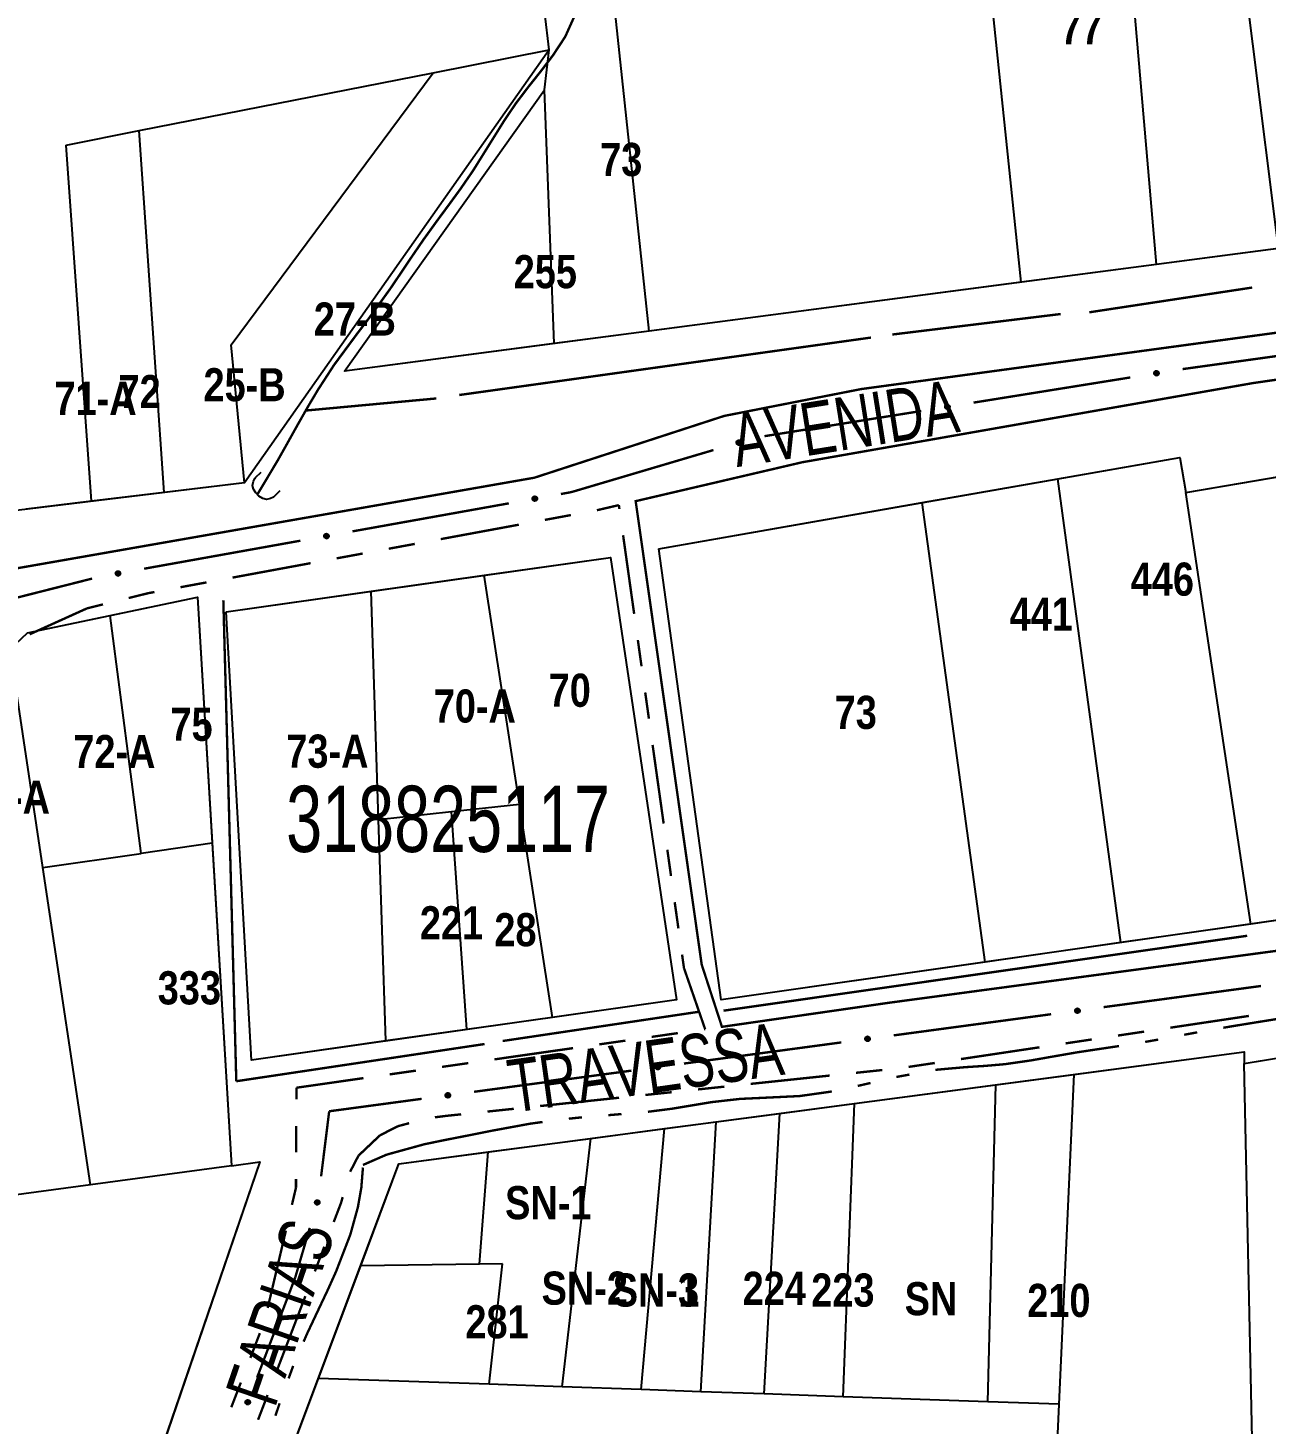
# Model space of a CAD drawing. Extents: x 203591 to 208218, y 4854879 to 4857795.
# Drawn here: x 204707.2 to 204800.8, y 4855844.2 to 4855949.7 of the extents above; entities that cross this region are included whole.
import ezdxf
from ezdxf.enums import TextEntityAlignment as Align

# ---------------------------------------------------------------- set-up
doc = ezdxf.new("R2010")
doc.units = 0
doc.header["$LTSCALE"] = 1.5
doc.header["$MEASUREMENT"] = 0
for name, pattern in [('PHANTOMX2', [5, 2.5, -0.5, 0.5, -0.5, 0.5, -0.5]), ('TRACO_05', [11, 7, -1, 0.5, -1, 0.5, -1]), ('TRACO_25', [8, 3, -1, 1, -1, 1, -1])]:
    doc.linetypes.add(name, pattern=pattern)
for name, color, linetype in [('CD-MALHA-LOTES', 40, 'CONTINUOUS'), ('CD_TXT_QUADRA', 7, 'CONTINUOUS'), ('HD-CURSO-PERENE', 170, 'CONTINUOUS'), ('HD-VALAS-DRENOS', 170, 'CONTINUOUS'), ('RU-QUADRAS', 210, 'CONTINUOUS'), ('SV-EIXO-RUA-N-PAV', 6, 'CONTINUOUS'), ('SV-PONTE-BUEIRO', 249, 'CONTINUOUS'), ('SV-RUA-NAO-PAV-S-GUIA-C-GUIA', 7, 'PHANTOMX2'), ('SV-TXT-RUA-N-PAV-S-GUIA-C-GUIA', 7, 'CONTINUOUS'), ('Th_NmrPorta', 7, 'CONTINUOUS')]:
    doc.layers.add(name, color=color, linetype=linetype)
doc.styles.add('ARIAL', font='ARIAL.TTF')
doc.styles.get("Standard").update_dxf_attribs({"font": 'swisscbo.ttf'})

# ---------------------------------------------------------------- blocks, each defined once
blk = doc.blocks.new('COD120', base_point=(204724.55, 4855914.42))
at = {"layer": 'SV-PONTE-BUEIRO'}
blk.add_lwpolyline([(204723.55, 4855913.02), (204723.55, 4855913.603333), (204723.55, 4855913.690833), (204723.633333, 4855913.924167), (204723.8, 4855914.186667), (204724.05, 4855914.3325), (204724.383333, 4855914.42), (204724.716667, 4855914.42), (204725.05, 4855914.3325), (204725.3, 4855914.186667), (204725.466667, 4855913.924167), (204725.55, 4855913.690833), (204725.55, 4855913.603333), (204725.55, 4855913.02)], dxfattribs=at)

msp = doc.modelspace()

# ---------------------------------------------------------------- linework, layer by layer
at = {"layer": 'CD-MALHA-LOTES', "linetype": 'Continuous', "flags": 128}
for points in [[(204801.72, 4855933.02), (204797.83, 4855963.96)], [(204792.49, 4855931.81), (204789.84, 4855962.78)], [(204782.28, 4855930.47), (204779.08, 4855961.19)], [(204754.17, 4855926.77), (204750.94, 4855957.03)], [(204746.61, 4855948.01), (204745.62, 4855956.37)], [(204746.61, 4855948.01), (204723.59, 4855915.31)], [(204737.84, 4855946.29), (204746.61, 4855948.01)], [(204746.25, 4855945.01), (204746.61, 4855948.01)], [(204715.63, 4855941.92), (204737.84, 4855946.29)], [(204722.56, 4855925.73), (204737.84, 4855946.29)], [(204731.14, 4855923.75), (204746.25, 4855945.01)], [(204746.99, 4855925.83), (204746.25, 4855945.01)], [(204710.1, 4855940.83), (204715.63, 4855941.92)], [(204717.5, 4855914.57), (204715.63, 4855941.92)], [(204712.02, 4855913.91), (204710.1, 4855940.83)], [(204801.72, 4855933.02), (204792.49, 4855931.81)], [(204792.49, 4855931.81), (204782.28, 4855930.47)], [(204782.28, 4855930.47), (204754.17, 4855926.77)], [(204754.17, 4855926.77), (204746.99, 4855925.83)], [(204723.59, 4855915.31), (204722.56, 4855925.73)], [(204746.99, 4855925.83), (204731.14, 4855923.75)], [(204785.05, 4855915.61), (204794.27, 4855917.22)], [(204794.27, 4855917.22), (204794.71, 4855914.58)], [(204794.71, 4855914.58), (204804.88, 4855916.3)], [(204723.59, 4855915.31), (204717.5, 4855914.57)], [(204774.79, 4855913.81), (204785.05, 4855915.61)], [(204789.8, 4855880.56), (204785.05, 4855915.61)], [(204712.02, 4855913.91), (204707.08, 4855913.31)], [(204717.5, 4855914.57), (204712.02, 4855913.91)], [(204754.9, 4855910.33), (204774.79, 4855913.81)], [(204779.55, 4855879.09), (204774.79, 4855913.81)], [(204799.63, 4855881.97), (204794.71, 4855914.58)], [(204741.68, 4855908.32), (204751.23, 4855909.67)], [(204751.23, 4855909.67), (204756.22, 4855876.24)], [(204759.59, 4855876.24), (204754.9, 4855910.33)], [(204733.16, 4855907.11), (204741.68, 4855908.32)], [(204744.36, 4855891.03), (204741.68, 4855908.32)], [(204713.44, 4855905.28), (204720.02, 4855906.67)], [(204720.02, 4855906.67), (204721.14, 4855888.07)], [(204722.2, 4855905.56), (204733.16, 4855907.11)], [(204733.71, 4855889.87), (204733.16, 4855907.11)], [(204707.17, 4855903.96), (204713.44, 4855905.28)], [(204715.78, 4855887.3), (204713.44, 4855905.28)], [(204724.1, 4855871.69), (204722.2, 4855905.56)], [(204708.34, 4855886.24), (204705.86, 4855902.74)], [(204733.71, 4855889.87), (204739.22, 4855890.47)], [(204739.22, 4855890.47), (204744.36, 4855891.03)], [(204740.37, 4855873.99), (204739.22, 4855890.47)], [(204746.85, 4855874.91), (204744.36, 4855891.03)], [(204734.25, 4855873.13), (204733.71, 4855889.87)], [(204708.34, 4855886.24), (204715.78, 4855887.3)], [(204721.14, 4855888.07), (204715.78, 4855887.3)], [(204721.14, 4855888.07), (204722.61, 4855863.7)], [(204711.94, 4855862.27), (204708.34, 4855886.24)], [(204810.02, 4855883.46), (204799.63, 4855881.97)], [(204799.63, 4855881.97), (204789.8, 4855880.56)], [(204789.8, 4855880.56), (204779.55, 4855879.09)], [(204779.55, 4855879.09), (204759.59, 4855876.24)], [(204756.22, 4855876.24), (204746.85, 4855874.91)], [(204746.85, 4855874.91), (204740.37, 4855873.99)], [(204740.37, 4855873.99), (204734.25, 4855873.13)], [(204734.25, 4855873.13), (204724.1, 4855871.69)], [(204786.27, 4855870.61), (204799.11, 4855872.3)], [(204799.11, 4855871.43), (204804.61, 4855872.33)], [(204799.11, 4855872.3), (204799.11, 4855871.43)], [(204800.27, 4855817.07), (204799.11, 4855871.43)], [(204780.35, 4855869.82), (204786.27, 4855870.61)], [(204785.14, 4855845.68), (204786.27, 4855870.61)], [(204769.677143, 4855868.41), (204780.35, 4855869.82)], [(204779.75, 4855845.87), (204780.35, 4855869.82)], [(204764.03, 4855867.66), (204769.677143, 4855868.41)], [(204768.82, 4855846.25), (204769.677143, 4855868.41)], [(204759.23, 4855867.03), (204764.03, 4855867.66)], [(204762.86, 4855846.46), (204764.03, 4855867.66)], [(204749.74, 4855865.77), (204755.31, 4855866.51)], [(204753.56, 4855846.79), (204755.31, 4855866.51)], [(204755.31, 4855866.51), (204759.23, 4855867.03)], [(204758.06, 4855846.63), (204759.23, 4855867.03)], [(204741.99, 4855864.75), (204749.74, 4855865.77)], [(204747.58, 4855847), (204749.74, 4855865.77)], [(204724.73, 4855863.99), (204714.75, 4855834.83)], [(204722.61, 4855863.7), (204724.73, 4855863.99)], [(204735.25, 4855863.86), (204741.99, 4855864.75)], [(204741.33, 4855856.27), (204741.99, 4855864.75)], [(204722.61, 4855863.7), (204711.94, 4855862.27)], [(204732.36, 4855856.14), (204735.25, 4855863.86)], [(204711.94, 4855862.27), (204705.02, 4855861.33)], [(204729.17, 4855847.64), (204732.36, 4855856.14)], [(204741.33, 4855856.27), (204732.36, 4855856.14)], [(204743.07, 4855856.29), (204741.33, 4855856.27)], [(204742.06, 4855847.19), (204743.07, 4855856.29)], [(204721.65, 4855827.59), (204729.17, 4855847.64)], [(204742.06, 4855847.19), (204729.17, 4855847.64)], [(204747.58, 4855847), (204742.06, 4855847.19)], [(204753.56, 4855846.79), (204747.58, 4855847)], [(204758.06, 4855846.63), (204753.56, 4855846.79)], [(204762.86, 4855846.46), (204758.06, 4855846.63)], [(204768.82, 4855846.25), (204762.86, 4855846.46)], [(204779.75, 4855845.87), (204768.82, 4855846.25)], [(204785.14, 4855845.68), (204779.75, 4855845.87)], [(204783.82, 4855816.63), (204785.14, 4855845.68)]]:
    msp.add_lwpolyline(points, dxfattribs=at)
at = {"layer": 'HD-CURSO-PERENE', "const_width": 0.18, "flags": 128}
msp.add_lwpolyline([(204724.55, 4855914.42), (204726.086227, 4855916.991255), (204726.821924, 4855918.300679), (204727.553639, 4855919.613686), (204728.372677, 4855921.056265), (204729.139195, 4855922.346731), (204730.34, 4855924.2), (204732.122169, 4855926.611944), (204733.033285, 4855927.8047), (204734.58336, 4855929.956351), (204735.423632, 4855931.198909), (204736.258834, 4855932.445158), (204737.106982, 4855933.682581), (204738.139881, 4855935.115521), (204739.032349, 4855936.322144), (204739.91583, 4855937.534534), (204740.85, 4855938.89), (204742.436121, 4855941.436547), (204743.230583, 4855942.709483), (204744.070123, 4855943.952788), (204745.050841, 4855945.24603), (204745.988336, 4855946.423467), (204746.898314, 4855947.617167), (204747.82, 4855949.02), (204749.05029, 4855951.757609)], dxfattribs=at)
at = {"layer": 'HD-VALAS-DRENOS', "linetype": 'TRACO_05', "const_width": 0.18, "flags": 128}
for points in [[(204787.42, 4855928.19), (204799.73, 4855930.06)], [(204772.53, 4855926.51), (204785.26, 4855928.06)], [(204739.81, 4855921.94), (204770.92, 4855926.28)], [(204728.25, 4855920.77), (204738.08, 4855921.68)], [(204722.96, 4855870.09), (204721.98, 4855906.43)], [(204759.78, 4855875.42), (204799.35, 4855881.08)], [(204743.09, 4855873.13), (204757.93, 4855875.34)], [(204722.96, 4855870.09), (204741.72, 4855872.9)]]:
    msp.add_lwpolyline(points, dxfattribs=at)
at = {"layer": 'HD-VALAS-DRENOS', "const_width": 0.18, "flags": 128}
for points in [[(204799.738738, 4855874.4927), (204798.530898, 4855874.296399)], [(204800.505254, 4855874.615639), (204799.738738, 4855874.4927)], [(204801.752419, 4855874.815668), (204800.505254, 4855874.615639)], [(204795.575132, 4855873.78344), (204794.59203, 4855873.600383)], [(204798.258157, 4855874.252073), (204797.544979, 4855874.129229)], [(204798.530898, 4855874.296399), (204798.258157, 4855874.252073)], [(204787.993093, 4855872.498439), (204786.69894, 4855872.303355)], [(204788.676789, 4855872.600192), (204787.993093, 4855872.498439)], [(204789.665894, 4855872.7474), (204788.676789, 4855872.600192)], [(204792.625815, 4855873.234461), (204791.641082, 4855873.060392)], [(204781.05, 4855871.38), (204779.779352, 4855871.269065)], [(204781.767113, 4855871.483323), (204781.05, 4855871.38)], [(204783.0343, 4855871.665904), (204781.767113, 4855871.483323)], [(204783.742927, 4855871.791822), (204783.0343, 4855871.665904)], [(204784.511914, 4855871.928467), (204783.742927, 4855871.791822)], [(204784.727662, 4855871.965871), (204784.511914, 4855871.928467)], [(204786.509595, 4855872.274813), (204784.727662, 4855871.965871)], [(204786.69894, 4855872.303355), (204786.509595, 4855872.274813)], [(204773.824895, 4855870.592509), (204772.841368, 4855870.411747)], [(204778.056615, 4855871.153613), (204775.792228, 4855870.951978)], [(204778.781786, 4855871.200013), (204778.056615, 4855871.153613)], [(204779.555389, 4855871.249513), (204778.781786, 4855871.200013)], [(204779.779352, 4855871.269065), (204779.555389, 4855871.249513)], [(204767.840771, 4855869.295766), (204765.983185, 4855869.033888)], [(204767.962349, 4855869.320388), (204767.840771, 4855869.295766)], [(204770.893179, 4855869.959553), (204769.918921, 4855869.734119)], [(204757.383156, 4855868.262851), (204756.04573, 4855868.038726)], [(204758.018329, 4855868.368655), (204757.383156, 4855868.262851)], [(204758.863679, 4855868.50947), (204758.018329, 4855868.368655)], [(204759.005771, 4855868.525575), (204758.863679, 4855868.50947)], [(204761.034118, 4855868.755486), (204759.005771, 4855868.525575)], [(204761.991748, 4855868.80001), (204761.034118, 4855868.755486)], [(204762.533147, 4855868.825183), (204761.991748, 4855868.80001)], [(204762.99063, 4855868.847288), (204762.533147, 4855868.825183)], [(204765.53, 4855868.97), (204762.99063, 4855868.847288)], [(204765.983185, 4855869.033888), (204765.53, 4855868.97)], [(204748.734285, 4855867.327847), (204748.08562, 4855867.258146)], [(204749.080634, 4855867.357331), (204748.734285, 4855867.327847)], [(204752.070039, 4855867.609213), (204751.073454, 4855867.526636)], [(204755.902518, 4855868.014727), (204754.062514, 4855867.780985)], [(204756.04573, 4855868.038726), (204755.902518, 4855868.014727)], [(204740.740142, 4855866.042983), (204739.217789, 4855865.745141)], [(204741.180143, 4855866.131344), (204740.740142, 4855866.042983)], [(204742.212304, 4855866.338622), (204741.180143, 4855866.131344)], [(204743.143953, 4855866.509729), (204742.212304, 4855866.338622)], [(204745.16, 4855866.88), (204743.143953, 4855866.509729)], [(204746.101301, 4855867.00998), (204745.16, 4855866.88)], [(204737.168844, 4855865.327343), (204734.364391, 4855864.554979)], [(204737.258083, 4855865.345828), (204737.168844, 4855865.327343)], [(204738.642057, 4855865.632502), (204737.258083, 4855865.345828)], [(204739.217789, 4855865.745141), (204738.642057, 4855865.632502)], [(204734.31, 4855864.54), (204732.529003, 4855863.761816)], [(204734.364391, 4855864.554979), (204734.31, 4855864.54)], [(204732.53, 4855863.57), (204732.450299, 4855862.573181)], [(204732.40868, 4855862.05264), (204732.153705, 4855860.597005)], [(204732.450299, 4855862.573181), (204732.40868, 4855862.05264)], [(204732.149514, 4855860.573077), (204731.623782, 4855858.668601)], [(204732.153705, 4855860.597005), (204732.149514, 4855860.573077)], [(204731.623782, 4855858.668601), (204731.58, 4855858.51)], [(204731.58, 4855858.51), (204730.558325, 4855855.864995)], [(204730.500288, 4855855.714744), (204730.155693, 4855854.949854)], [(204730.558325, 4855855.864995), (204730.500288, 4855855.714744)], [(204730.155693, 4855854.949854), (204729.882588, 4855854.343649)], [(204729.882588, 4855854.343649), (204729.311374, 4855853.136897)], [(204728.954372, 4855852.382692), (204728.457475, 4855851.328347)], [(204729.311374, 4855853.136897), (204728.954372, 4855852.382692)], [(204728.457475, 4855851.328347), (204728.31454, 4855851.02506)], [(204728.31454, 4855851.02506), (204728.048979, 4855850.415693)], [(204727.258621, 4855848.578776), (204726.916732, 4855847.639035)], [(204726.236213, 4855845.758411), (204725.915774, 4855844.811141)]]:
    msp.add_lwpolyline(points, dxfattribs=at)
at = {"layer": 'RU-QUADRAS', "color": 6, "linetype": 'Continuous'}
for points in [[(204650.01, 4856029.37), (204688.4, 4856031.22), (204688.33, 4856032.71), (204773.85, 4856034.29), (204811.13, 4856035.93), (204812.98, 4856034.23), (204817.29, 4856034.54), (204818.82, 4856036.49), (204820.96, 4856036.82, -0.0114085851), (204875.31, 4856040.7), (204879.12, 4856038.42), (204918.32, 4855949.55), (204842.53, 4855938.38), (204731.14, 4855923.75), (204746.25, 4855945.01), (204746.61, 4855948.01), (204723.59, 4855915.31), (204643.62, 4855905.6)], [(205011.79, 4855806.79), (204928.96, 4855795.83), (204928.74, 4855797.82, 0.0071697533), (204822.37, 4855785.08), (204793.61, 4855779.96), (204775.29, 4855773.17), (204757.39, 4855769.85), (204738.03, 4855760.89), (204724.97, 4855762.78), (204723.73, 4855757.76), (204664.24, 4855762.88), (204665.09, 4855772.42), (204668.36, 4855781.52), (204669.07, 4855785.22), (204683.02, 4855788.92), (204706.64, 4855787.56), (204735.25, 4855863.86), (204799.11, 4855872.3), (204799.11, 4855871.43), (204872.83, 4855883.51), (204873.12, 4855881.76), (204926.68, 4855888.9), (204928.13, 4855883.51), (204959.64, 4855890.5)]]:
    msp.add_lwpolyline(points, format="xyb", dxfattribs=at)
for points in [[(204754.9, 4855910.33), (204794.27, 4855917.22), (204794.71, 4855914.58), (204824.96, 4855919.7), (204824.77, 4855921.18), (204922.79, 4855935.55), (204925.16, 4855920.16), (204926.9, 4855920.45), (204929.61, 4855900.58), (204759.59, 4855876.24)], [(204722.2, 4855905.56), (204751.23, 4855909.67), (204756.22, 4855876.24), (204724.1, 4855871.69)]]:
    msp.add_lwpolyline(points, close=True, dxfattribs=at)
msp.add_lwpolyline([(204636.26, 4855888.1), (204658.61, 4855891.5), (204658.38, 4855892.77), (204705.86, 4855902.74), (204707.17, 4855903.96), (204720.02, 4855906.67), (204722.61, 4855863.7), (204724.73, 4855863.99), (204702.23, 4855798.25), (204694.88, 4855797.8), (204701.98, 4855818.12), (204697.96, 4855819.03), (204689.96, 4855797.49), (204670.01, 4855796.27), (204655.72, 4855766.71), (204648.42, 4855765.88)], dxfattribs=at)
at = {"layer": 'SV-EIXO-RUA-N-PAV', "const_width": 0.18, "flags": 128}
for points in [[(204794.468942, 4855923.897873), (204806.355298, 4855925.545459)], [(204778.670709, 4855921.365116), (204790.519075, 4855923.266751)], [(204762.872887, 4855918.829602), (204774.721253, 4855920.731237)], [(204748.27, 4855914.6), (204759.017662, 4855917.781061)], [(204747.490956, 4855914.460363), (204748.27, 4855914.6)], [(204731.741948, 4855911.637469), (204743.553704, 4855913.754639)], [(204715.992939, 4855908.814575), (204727.804696, 4855910.931745)], [(204700.432108, 4855905.120773), (204712.064267, 4855908.069141)], [(204800.394027, 4855877.286015), (204788.501014, 4855875.687193)], [(204784.536676, 4855875.154253), (204772.643662, 4855873.555431)], [(204768.679324, 4855873.022491), (204756.786311, 4855871.42367)], [(204752.821973, 4855870.890729), (204740.92896, 4855869.291908)], [(204736.964622, 4855868.758967), (204730.02703, 4855867.826322)], [(204729.98, 4855867.82), (204729.369378, 4855862.905241)], [(204730.02703, 4855867.826322), (204729.98, 4855867.82)], [(204728.512512, 4855859.011142), (204727.668624, 4855856.132279)], [(204727.668624, 4855856.132279), (204727.41, 4855855.25)], [(204727.41, 4855855.25), (204724.529791, 4855847.700136)]]:
    msp.add_lwpolyline(points, dxfattribs=at)
at = {"layer": 'SV-EIXO-RUA-N-PAV', "flags": 128}
for points in [[(204792.334493, 4855923.669611), (204792.362595, 4855923.70964), (204792.394932, 4855923.738296), (204792.428783, 4855923.754435), (204792.462414, 4855923.760896), (204792.497564, 4855923.763631), (204792.533612, 4855923.758569), (204792.572377, 4855923.744089), (204792.612729, 4855923.716181), (204792.639908, 4855923.681125), (204792.657505, 4855923.648785), (204792.666261, 4855923.614105), (204792.668346, 4855923.579913), (204792.66185, 4855923.542643), (204792.646793, 4855923.503502), (204792.617748, 4855923.463605), (204792.585853, 4855923.435728), (204792.552701, 4855923.420978), (204792.51778, 4855923.412396), (204792.48186, 4855923.410034), (204792.446504, 4855923.415206), (204792.407123, 4855923.430438), (204792.368124, 4855923.459627), (204792.339957, 4855923.491121), (204792.324746, 4855923.524057), (204792.317071, 4855923.558627), (204792.313899, 4855923.59385), (204792.317478, 4855923.630298), (204792.334493, 4855923.669611)], [(204776.536671, 4855921.134097), (204776.564773, 4855921.174126), (204776.597111, 4855921.202783), (204776.630961, 4855921.218921), (204776.664592, 4855921.225382), (204776.699743, 4855921.228117), (204776.73579, 4855921.223055), (204776.774555, 4855921.208575), (204776.814907, 4855921.180667), (204776.842086, 4855921.145611), (204776.859683, 4855921.113271), (204776.86844, 4855921.078591), (204776.870524, 4855921.044399), (204776.864029, 4855921.007129), (204776.848971, 4855920.967988), (204776.819926, 4855920.928091), (204776.788031, 4855920.900214), (204776.754879, 4855920.885464), (204776.719958, 4855920.876882), (204776.684039, 4855920.87452), (204776.648682, 4855920.879693), (204776.609301, 4855920.894924), (204776.570303, 4855920.924113), (204776.542136, 4855920.955607), (204776.526924, 4855920.988543), (204776.519249, 4855921.023114), (204776.516077, 4855921.058336), (204776.519656, 4855921.094784), (204776.536671, 4855921.134097)], [(204760.766411, 4855918.413452), (204760.789146, 4855918.456754), (204760.81754, 4855918.489322), (204760.849041, 4855918.509669), (204760.881566, 4855918.52039), (204760.916075, 4855918.527611), (204760.952474, 4855918.527215), (204760.992776, 4855918.517827), (204761.036375, 4855918.495326), (204761.067825, 4855918.464045), (204761.089425, 4855918.43423), (204761.102558, 4855918.400959), (204761.109011, 4855918.367317), (204761.107349, 4855918.329521), (204761.097437, 4855918.288772), (204761.073749, 4855918.24548), (204761.045693, 4855918.213742), (204761.014707, 4855918.194862), (204760.981175, 4855918.181871), (204760.945856, 4855918.174921), (204760.910128, 4855918.175516), (204760.869118, 4855918.18557), (204760.826698, 4855918.209516), (204760.794724, 4855918.237137), (204760.775414, 4855918.26785), (204760.763367, 4855918.30115), (204760.755704, 4855918.335675), (204760.754579, 4855918.372281), (204760.766411, 4855918.413452)], [(204745.361482, 4855914.190505), (204745.38885, 4855914.231039), (204745.42066, 4855914.26028), (204745.45421, 4855914.277032), (204745.487718, 4855914.284105), (204745.522813, 4855914.28748), (204745.558947, 4855914.283076), (204745.597969, 4855914.269305), (204745.638823, 4855914.242136), (204745.666636, 4855914.207581), (204745.68482, 4855914.175567), (204745.694206, 4855914.141052), (204745.696914, 4855914.106904), (204745.691098, 4855914.069522), (204745.676756, 4855914.030113), (204745.648443, 4855913.989694), (204745.61706, 4855913.96124), (204745.584183, 4855913.945889), (204745.549424, 4855913.936672), (204745.513554, 4855913.933656), (204745.478109, 4855913.938183), (204745.438456, 4855913.952695), (204745.398933, 4855913.981169), (204745.370197, 4855914.012145), (204745.354388, 4855914.044798), (204745.346084, 4855914.079223), (204745.342271, 4855914.114381), (204745.345186, 4855914.150888), (204745.361482, 4855914.190505)], [(204729.612473, 4855911.367611), (204729.639841, 4855911.408145), (204729.671651, 4855911.437386), (204729.705202, 4855911.454138), (204729.73871, 4855911.461211), (204729.773805, 4855911.464586), (204729.809939, 4855911.460182), (204729.84896, 4855911.446411), (204729.889815, 4855911.419242), (204729.917627, 4855911.384687), (204729.935811, 4855911.352673), (204729.945198, 4855911.318158), (204729.947905, 4855911.28401), (204729.942089, 4855911.246627), (204729.927747, 4855911.207219), (204729.899434, 4855911.1668), (204729.868052, 4855911.138346), (204729.835175, 4855911.122995), (204729.800416, 4855911.113778), (204729.764545, 4855911.110762), (204729.7291, 4855911.115289), (204729.689448, 4855911.129801), (204729.649924, 4855911.158275), (204729.621188, 4855911.189251), (204729.605379, 4855911.221904), (204729.597075, 4855911.256329), (204729.593263, 4855911.291487), (204729.596177, 4855911.327994), (204729.612473, 4855911.367611)], [(204713.863465, 4855908.544717), (204713.890833, 4855908.585251), (204713.922643, 4855908.614492), (204713.956193, 4855908.631244), (204713.989701, 4855908.638317), (204714.024796, 4855908.641692), (204714.06093, 4855908.637288), (204714.099952, 4855908.623517), (204714.140806, 4855908.596348), (204714.168619, 4855908.561793), (204714.186802, 4855908.529779), (204714.196189, 4855908.495264), (204714.198897, 4855908.461116), (204714.193081, 4855908.423733), (204714.178739, 4855908.384325), (204714.150426, 4855908.343905), (204714.119043, 4855908.315452), (204714.086166, 4855908.300101), (204714.051407, 4855908.290884), (204714.015537, 4855908.287868), (204713.980092, 4855908.292395), (204713.940439, 4855908.306907), (204713.900916, 4855908.33538), (204713.87218, 4855908.366356), (204713.856371, 4855908.39901), (204713.848067, 4855908.433434), (204713.844254, 4855908.468593), (204713.847169, 4855908.5051), (204713.863465, 4855908.544717)], [(204786.675911, 4855875.330767), (204786.646797, 4855875.291468), (204786.613739, 4855875.263645), (204786.579489, 4855875.248376), (204786.545704, 4855875.242774), (204786.510495, 4855875.240937), (204786.474588, 4855875.246916), (204786.436205, 4855875.26238), (204786.396578, 4855875.291308), (204786.370302, 4855875.327046), (204786.353535, 4855875.359824), (204786.345666, 4855875.394717), (204786.344454, 4855875.428951), (204786.351898, 4855875.466043), (204786.36795, 4855875.504787), (204786.398002, 4855875.54393), (204786.430598, 4855875.570985), (204786.464115, 4855875.584884), (204786.499244, 4855875.592573), (204786.535212, 4855875.594018), (204786.570425, 4855875.587946), (204786.609405, 4855875.571714), (204786.647646, 4855875.541541), (204786.675001, 4855875.509338), (204786.689367, 4855875.476025), (204786.696158, 4855875.44127), (204786.698431, 4855875.405978), (204786.693923, 4855875.369634), (204786.675911, 4855875.330767)], [(204770.818559, 4855873.199005), (204770.789446, 4855873.159706), (204770.756388, 4855873.131884), (204770.722137, 4855873.116614), (204770.688352, 4855873.111013), (204770.653143, 4855873.109175), (204770.617236, 4855873.115155), (204770.578854, 4855873.130618), (204770.539226, 4855873.159547), (204770.512951, 4855873.195284), (204770.496184, 4855873.228063), (204770.488315, 4855873.262955), (204770.487103, 4855873.297189), (204770.494547, 4855873.334282), (204770.510598, 4855873.373026), (204770.540651, 4855873.412169), (204770.573247, 4855873.439223), (204770.606764, 4855873.453122), (204770.641893, 4855873.460811), (204770.677861, 4855873.462256), (204770.713074, 4855873.456184), (204770.752054, 4855873.439953), (204770.790295, 4855873.409779), (204770.817649, 4855873.377576), (204770.832016, 4855873.344263), (204770.838807, 4855873.309508), (204770.841079, 4855873.274216), (204770.836572, 4855873.237872), (204770.818559, 4855873.199005)], [(204754.961208, 4855871.067244), (204754.932095, 4855871.027944), (204754.899037, 4855871.000122), (204754.864786, 4855870.984852), (204754.831001, 4855870.979251), (204754.795792, 4855870.977414), (204754.759885, 4855870.983393), (204754.721503, 4855870.998857), (204754.681875, 4855871.027785), (204754.655599, 4855871.063523), (204754.638832, 4855871.096301), (204754.630963, 4855871.131194), (204754.629751, 4855871.165427), (204754.637196, 4855871.20252), (204754.653247, 4855871.241264), (204754.6833, 4855871.280407), (204754.715896, 4855871.307461), (204754.749413, 4855871.321361), (204754.784541, 4855871.32905), (204754.820509, 4855871.330495), (204754.855722, 4855871.324422), (204754.894703, 4855871.308191), (204754.932944, 4855871.278017), (204754.960298, 4855871.245814), (204754.974665, 4855871.212502), (204754.981456, 4855871.177747), (204754.983728, 4855871.142455), (204754.97922, 4855871.10611), (204754.961208, 4855871.067244)], [(204739.103857, 4855868.935482), (204739.074743, 4855868.896183), (204739.041685, 4855868.86836), (204739.007435, 4855868.85309), (204738.97365, 4855868.847489), (204738.93844, 4855868.845652), (204738.902534, 4855868.851631), (204738.864151, 4855868.867095), (204738.824524, 4855868.896023), (204738.798248, 4855868.931761), (204738.781481, 4855868.964539), (204738.773612, 4855868.999432), (204738.7724, 4855869.033666), (204738.779844, 4855869.070758), (204738.795895, 4855869.109502), (204738.825948, 4855869.148645), (204738.858544, 4855869.175699), (204738.892061, 4855869.189599), (204738.92719, 4855869.197288), (204738.963158, 4855869.198733), (204738.998371, 4855869.19266), (204739.037351, 4855869.176429), (204739.075592, 4855869.146255), (204739.102947, 4855869.114053), (204739.117313, 4855869.08074), (204739.124104, 4855869.045985), (204739.126377, 4855869.010693), (204739.121869, 4855868.974348), (204739.103857, 4855868.935482)], [(204729.221157, 4855861.037298), (204729.245221, 4855860.994719), (204729.257197, 4855860.953204), (204729.257219, 4855860.915704), (204729.248598, 4855860.882561), (204729.235959, 4855860.849647), (204729.215895, 4855860.819274), (204729.186159, 4855860.790497), (204729.143617, 4855860.766057), (204729.100282, 4855860.756584), (204729.063518, 4855860.754596), (204729.028441, 4855860.761595), (204728.996673, 4855860.774409), (204728.965813, 4855860.796294), (204728.936944, 4855860.826713), (204728.913404, 4855860.870086), (204728.901942, 4855860.910866), (204728.902873, 4855860.947139), (204728.910134, 4855860.982359), (204728.92344, 4855861.015807), (204728.943307, 4855861.045507), (204728.973986, 4855861.074519), (204729.017103, 4855861.097185), (204729.057647, 4855861.109081), (204729.093923, 4855861.10866), (204729.128436, 4855861.100731), (204729.161602, 4855861.088456), (204729.192973, 4855861.069558), (204729.221157, 4855861.037298)], [(204723.970984, 4855845.926503), (204723.9916, 4855845.882152), (204724.000249, 4855845.839819), (204723.9973, 4855845.802435), (204723.986081, 4855845.770079), (204723.970874, 4855845.738269), (204723.948467, 4855845.709582), (204723.916545, 4855845.683251), (204723.8722, 4855845.662258), (204723.828251, 4855845.656248), (204723.791445, 4855845.657178), (204723.757033, 4855845.666935), (204723.726379, 4855845.682225), (204723.69735, 4855845.706485), (204723.670982, 4855845.739096), (204723.650952, 4855845.784198), (204723.642757, 4855845.825758), (204723.646559, 4855845.861843), (204723.656587, 4855845.896377), (204723.672501, 4855845.928665), (204723.694658, 4855845.956699), (204723.72754, 4855845.983189), (204723.772317, 4855846.002368), (204723.813675, 4855846.011015), (204723.849804, 4855846.007721), (204723.883581, 4855845.997083), (204723.91567, 4855845.982219), (204723.945446, 4855845.960895), (204723.970984, 4855845.926503)]]:
    msp.add_lwpolyline(points, close=True, dxfattribs=at)
for points in [[(204792.313899, 4855923.59385), (204792.639908, 4855923.681125)], [(204792.317071, 4855923.558627), (204792.657505, 4855923.648785)], [(204792.317478, 4855923.630298), (204792.612729, 4855923.716181)], [(204792.319051, 4855923.577921), (204792.643512, 4855923.665927)], [(204792.320381, 4855923.612684), (204792.621723, 4855923.698362)], [(204792.323542, 4855923.541328), (204792.660561, 4855923.628586)], [(204792.324746, 4855923.524057), (204792.666261, 4855923.614105)], [(204792.327101, 4855923.648312), (204792.589371, 4855923.727719)], [(204792.334493, 4855923.669611), (204792.572377, 4855923.744089)], [(204792.3359, 4855923.50738), (204792.664404, 4855923.596035)], [(204792.339957, 4855923.491121), (204792.668346, 4855923.579913)], [(204792.350686, 4855923.690793), (204792.545759, 4855923.749741)], [(204792.356342, 4855923.474729), (204792.660595, 4855923.559492)], [(204792.362595, 4855923.70964), (204792.533612, 4855923.758569)], [(204792.368124, 4855923.459627), (204792.66185, 4855923.542643)], [(204792.380958, 4855923.726055), (204792.507004, 4855923.758723)], [(204792.391172, 4855923.447151), (204792.651397, 4855923.522084)], [(204792.394932, 4855923.738296), (204792.497564, 4855923.763631)], [(204792.407123, 4855923.430438), (204792.646793, 4855923.503502)], [(204792.431873, 4855923.426044), (204792.624684, 4855923.481866)], [(204792.446504, 4855923.415206), (204792.617748, 4855923.463605)], [(204792.468367, 4855923.413935), (204792.595543, 4855923.448167)], [(204792.48186, 4855923.410034), (204792.585853, 4855923.435728)], [(204776.516077, 4855921.058336), (204776.842086, 4855921.145611)], [(204776.519249, 4855921.023114), (204776.859683, 4855921.113271)], [(204776.519656, 4855921.094784), (204776.814907, 4855921.180667)], [(204776.521229, 4855921.042407), (204776.84569, 4855921.130414)], [(204776.522559, 4855921.07717), (204776.823901, 4855921.162848)], [(204776.52572, 4855921.005814), (204776.862739, 4855921.093072)], [(204776.526924, 4855920.988543), (204776.86844, 4855921.078591)], [(204776.529279, 4855921.112798), (204776.791549, 4855921.192205)], [(204776.536671, 4855921.134097), (204776.774555, 4855921.208575)], [(204776.538079, 4855920.971866), (204776.866582, 4855921.060521)], [(204776.542136, 4855920.955607), (204776.870524, 4855921.044399)], [(204776.552865, 4855921.155279), (204776.747937, 4855921.214227)], [(204776.558521, 4855920.939215), (204776.862773, 4855921.023979)], [(204776.564773, 4855921.174126), (204776.73579, 4855921.223055)], [(204776.570303, 4855920.924113), (204776.864029, 4855921.007129)], [(204776.583137, 4855921.190541), (204776.709182, 4855921.223209)], [(204776.593351, 4855920.911638), (204776.853575, 4855920.986571)], [(204776.597111, 4855921.202783), (204776.699743, 4855921.228117)], [(204776.609301, 4855920.894924), (204776.848971, 4855920.967988)], [(204776.634052, 4855920.89053), (204776.826862, 4855920.946352)], [(204776.648682, 4855920.879693), (204776.819926, 4855920.928091)], [(204776.670545, 4855920.878422), (204776.797721, 4855920.912653)], [(204776.684039, 4855920.87452), (204776.788031, 4855920.900214)], [(204760.754579, 4855918.372281), (204761.036375, 4855918.495326)], [(204760.755704, 4855918.335675), (204761.067825, 4855918.464045)], [(204760.759717, 4855918.355185), (204761.04758, 4855918.478807)], [(204760.761811, 4855918.39138), (204761.01173, 4855918.503772)], [(204760.762856, 4855918.320538), (204761.073349, 4855918.449436)], [(204760.763367, 4855918.30115), (204761.089425, 4855918.43423)], [(204760.766411, 4855918.413452), (204760.992776, 4855918.517827)], [(204760.772004, 4855918.284823), (204761.095047, 4855918.41459)], [(204760.775414, 4855918.26785), (204761.102558, 4855918.400959)], [(204760.779753, 4855918.436536), (204760.965653, 4855918.520019)], [(204760.788615, 4855918.252741), (204761.103033, 4855918.3828)], [(204760.789146, 4855918.456754), (204760.952474, 4855918.527215)], [(204760.794724, 4855918.237137), (204761.109011, 4855918.367317)], [(204760.805252, 4855918.47539), (204760.926066, 4855918.523955)], [(204760.813076, 4855918.222982), (204761.103943, 4855918.346071)], [(204760.81754, 4855918.489322), (204760.916075, 4855918.527611)], [(204760.826698, 4855918.209516), (204761.107349, 4855918.329521)], [(204760.851156, 4855918.2001), (204761.099619, 4855918.307792)], [(204760.869118, 4855918.18557), (204761.097437, 4855918.288772)], [(204760.894228, 4855918.184388), (204761.078286, 4855918.264479)], [(204760.910128, 4855918.175516), (204761.073749, 4855918.24548)], [(204760.931973, 4855918.17706), (204761.053708, 4855918.227321)], [(204760.945856, 4855918.174921), (204761.045693, 4855918.213742)], [(204745.342271, 4855914.114381), (204745.666636, 4855914.207581)], [(204745.345186, 4855914.150888), (204745.638823, 4855914.242136)], [(204745.346084, 4855914.079223), (204745.68482, 4855914.175567)], [(204745.347712, 4855914.098549), (204745.670517, 4855914.192452)], [(204745.348409, 4855914.13333), (204745.64814, 4855914.224484)], [(204745.352869, 4855914.062044), (204745.688243, 4855914.155427)], [(204745.354388, 4855914.044798), (204745.694206, 4855914.141052)], [(204745.354479, 4855914.169075), (204745.615259, 4855914.253247)], [(204745.361482, 4855914.190505), (204745.597969, 4855914.269305)], [(204745.365844, 4855914.028326), (204745.692678, 4855914.122952)], [(204745.370197, 4855914.012145), (204745.696914, 4855914.106904)], [(204745.377286, 4855914.211979), (204745.571253, 4855914.274471)], [(204745.386878, 4855913.996054), (204745.689535, 4855914.086346)], [(204745.38885, 4855914.231039), (204745.558947, 4855914.283076)], [(204745.398933, 4855913.981169), (204745.691098, 4855914.069522)], [(204745.406911, 4855914.247786), (204745.532341, 4855914.282745)], [(204745.42066, 4855914.26028), (204745.522813, 4855914.28748)], [(204745.422204, 4855913.969115), (204745.68102, 4855914.048776)], [(204745.438456, 4855913.952695), (204745.676756, 4855914.030113)], [(204745.463283, 4855913.948753), (204745.655045, 4855914.008078)], [(204745.478109, 4855913.938183), (204745.648443, 4855913.989694)], [(204745.499991, 4855913.937311), (204745.626523, 4855913.973853)], [(204745.513554, 4855913.933656), (204745.61706, 4855913.96124)], [(204729.639841, 4855911.408145), (204729.809939, 4855911.460182)], [(204729.657903, 4855911.424892), (204729.783332, 4855911.459851)], [(204729.671651, 4855911.437386), (204729.773805, 4855911.464586)], [(204729.593263, 4855911.291487), (204729.917627, 4855911.384687)], [(204729.596177, 4855911.327994), (204729.889815, 4855911.419242)], [(204729.597075, 4855911.256329), (204729.935811, 4855911.352673)], [(204729.598704, 4855911.275655), (204729.921508, 4855911.369558)], [(204729.599401, 4855911.310436), (204729.899131, 4855911.40159)], [(204729.603861, 4855911.23915), (204729.939235, 4855911.332533)], [(204729.605379, 4855911.221904), (204729.945198, 4855911.318158)], [(204729.60547, 4855911.346181), (204729.86625, 4855911.430353)], [(204729.612473, 4855911.367611), (204729.84896, 4855911.446411)], [(204729.616836, 4855911.205432), (204729.943669, 4855911.300058)], [(204729.621188, 4855911.189251), (204729.947905, 4855911.28401)], [(204729.628278, 4855911.389084), (204729.822244, 4855911.451577)], [(204729.637869, 4855911.173159), (204729.940527, 4855911.263452)], [(204729.649924, 4855911.158275), (204729.942089, 4855911.246627)], [(204729.673196, 4855911.146221), (204729.932012, 4855911.225882)], [(204729.689448, 4855911.129801), (204729.927747, 4855911.207219)], [(204729.714275, 4855911.125859), (204729.906036, 4855911.185183)], [(204729.7291, 4855911.115289), (204729.899434, 4855911.1668)], [(204729.750982, 4855911.114417), (204729.877514, 4855911.150959)], [(204729.764545, 4855911.110762), (204729.868052, 4855911.138346)], [(204713.844254, 4855908.468593), (204714.168619, 4855908.561793)], [(204713.847169, 4855908.5051), (204714.140806, 4855908.596348)], [(204713.848067, 4855908.433434), (204714.186802, 4855908.529779)], [(204713.849695, 4855908.45276), (204714.1725, 4855908.546664)], [(204713.850392, 4855908.487542), (204714.150123, 4855908.578696)], [(204713.854852, 4855908.416256), (204714.190226, 4855908.509639)], [(204713.856371, 4855908.39901), (204714.196189, 4855908.495264)], [(204713.856462, 4855908.523287), (204714.117242, 4855908.607459)], [(204713.863465, 4855908.544717), (204714.099952, 4855908.623517)], [(204713.867827, 4855908.382538), (204714.194661, 4855908.477164)], [(204713.87218, 4855908.366356), (204714.198897, 4855908.461116)], [(204713.879269, 4855908.56619), (204714.073236, 4855908.628683)], [(204713.888861, 4855908.350265), (204714.191518, 4855908.440558)], [(204713.890833, 4855908.585251), (204714.06093, 4855908.637288)], [(204713.900916, 4855908.33538), (204714.193081, 4855908.423733)], [(204713.908894, 4855908.601998), (204714.034324, 4855908.636957)], [(204713.922643, 4855908.614492), (204714.024796, 4855908.641692)], [(204713.924187, 4855908.323327), (204714.183003, 4855908.402988)], [(204713.940439, 4855908.306907), (204714.178739, 4855908.384325)], [(204713.965266, 4855908.302965), (204714.157028, 4855908.362289)], [(204713.980092, 4855908.292395), (204714.150426, 4855908.343905)], [(204714.001974, 4855908.291523), (204714.128506, 4855908.328065)], [(204714.015537, 4855908.287868), (204714.119043, 4855908.315452)], [(204786.570425, 4855875.587946), (204786.398002, 4855875.54393)], [(204786.548602, 4855875.589774), (204786.420594, 4855875.558797)], [(204786.535212, 4855875.594018), (204786.430598, 4855875.570985)], [(204786.675001, 4855875.509338), (204786.344454, 4855875.428951)], [(204786.689367, 4855875.476025), (204786.345666, 4855875.394717)], [(204786.678642, 4855875.492981), (204786.347984, 4855875.412733)], [(204786.690131, 4855875.458729), (204786.350995, 4855875.380095)], [(204786.647646, 4855875.541541), (204786.351898, 4855875.466043)], [(204786.659039, 4855875.526143), (204786.352724, 4855875.449167)], [(204786.696158, 4855875.44127), (204786.353535, 4855875.359824)], [(204786.624924, 4855875.5546), (204786.362873, 4855875.486328)], [(204786.693687, 4855875.422034), (204786.367086, 4855875.342331)], [(204786.609405, 4855875.571714), (204786.36795, 4855875.504787)], [(204786.698431, 4855875.405978), (204786.370302, 4855875.327046)], [(204786.69147, 4855875.387316), (204786.388041, 4855875.309351)], [(204786.584774, 4855875.576738), (204786.390603, 4855875.525853)], [(204786.693923, 4855875.369634), (204786.396578, 4855875.291308)], [(204786.683844, 4855875.351871), (204786.419634, 4855875.279178)], [(204786.675911, 4855875.330767), (204786.436205, 4855875.26238)], [(204786.659183, 4855875.310005), (204786.46267, 4855875.256051)], [(204786.646797, 4855875.291468), (204786.474588, 4855875.246916)], [(204786.628021, 4855875.275526), (204786.501183, 4855875.246084)], [(204786.613739, 4855875.263645), (204786.510495, 4855875.240937)], [(204770.817649, 4855873.377576), (204770.487103, 4855873.297189)], [(204770.832016, 4855873.344263), (204770.488315, 4855873.262955)], [(204770.821291, 4855873.36122), (204770.490633, 4855873.280971)], [(204770.832779, 4855873.326967), (204770.493644, 4855873.248333)], [(204770.790295, 4855873.409779), (204770.494547, 4855873.334282)], [(204770.801688, 4855873.394381), (204770.495373, 4855873.317405)], [(204770.838807, 4855873.309508), (204770.496184, 4855873.228063)], [(204770.767573, 4855873.422838), (204770.505522, 4855873.354566)], [(204770.836336, 4855873.290272), (204770.509735, 4855873.210569)], [(204770.752054, 4855873.439953), (204770.510598, 4855873.373026)], [(204770.841079, 4855873.274216), (204770.512951, 4855873.195284)], [(204770.834119, 4855873.255554), (204770.53069, 4855873.177589)], [(204770.727423, 4855873.444976), (204770.533251, 4855873.394091)], [(204770.836572, 4855873.237872), (204770.539226, 4855873.159547)], [(204770.713074, 4855873.456184), (204770.540651, 4855873.412169)], [(204770.826493, 4855873.220109), (204770.562282, 4855873.147417)], [(204770.691251, 4855873.458012), (204770.563242, 4855873.427035)], [(204770.677861, 4855873.462256), (204770.573247, 4855873.439223)], [(204770.818559, 4855873.199005), (204770.578854, 4855873.130618)], [(204770.801831, 4855873.178243), (204770.605319, 4855873.124289)], [(204770.789446, 4855873.159706), (204770.617236, 4855873.115155)], [(204770.77067, 4855873.143764), (204770.643832, 4855873.114322)], [(204770.756388, 4855873.131884), (204770.653143, 4855873.109175)], [(204754.960298, 4855871.245814), (204754.629751, 4855871.165427)], [(204754.974665, 4855871.212502), (204754.630963, 4855871.131194)], [(204754.963939, 4855871.229458), (204754.633282, 4855871.14921)], [(204754.975428, 4855871.195206), (204754.636293, 4855871.116571)], [(204754.932944, 4855871.278017), (204754.637196, 4855871.20252)], [(204754.944336, 4855871.262619), (204754.638021, 4855871.185644)], [(204754.981456, 4855871.177747), (204754.638832, 4855871.096301)], [(204754.910221, 4855871.291076), (204754.64817, 4855871.222805)], [(204754.978984, 4855871.15851), (204754.652384, 4855871.078807)], [(204754.894703, 4855871.308191), (204754.653247, 4855871.241264)], [(204754.983728, 4855871.142455), (204754.655599, 4855871.063523)], [(204754.976767, 4855871.123792), (204754.673339, 4855871.045828)], [(204754.870072, 4855871.313215), (204754.6759, 4855871.262329)], [(204754.97922, 4855871.10611), (204754.681875, 4855871.027785)], [(204754.855722, 4855871.324422), (204754.6833, 4855871.280407)], [(204754.969141, 4855871.088347), (204754.704931, 4855871.015655)], [(204754.833899, 4855871.32625), (204754.705891, 4855871.295274)], [(204754.820509, 4855871.330495), (204754.715896, 4855871.307461)], [(204754.961208, 4855871.067244), (204754.721503, 4855870.998857)], [(204754.94448, 4855871.046481), (204754.747967, 4855870.992528)], [(204754.932095, 4855871.027944), (204754.759885, 4855870.983393)], [(204754.913318, 4855871.012003), (204754.786481, 4855870.98256)], [(204754.899037, 4855871.000122), (204754.795792, 4855870.977414)], [(204739.102947, 4855869.114053), (204738.7724, 4855869.033666)], [(204739.117313, 4855869.08074), (204738.773612, 4855868.999432)], [(204739.106588, 4855869.097696), (204738.77593, 4855869.017448)], [(204739.118077, 4855869.063444), (204738.778941, 4855868.984809)], [(204739.075592, 4855869.146255), (204738.779844, 4855869.070758)], [(204739.086985, 4855869.130858), (204738.78067, 4855869.053882)], [(204739.124104, 4855869.045985), (204738.781481, 4855868.964539)], [(204739.05287, 4855869.159314), (204738.790819, 4855869.091043)], [(204739.121633, 4855869.026748), (204738.795032, 4855868.947046)], [(204739.037351, 4855869.176429), (204738.795895, 4855869.109502)], [(204739.126377, 4855869.010693), (204738.798248, 4855868.931761)], [(204739.119416, 4855868.99203), (204738.815987, 4855868.914066)], [(204739.01272, 4855869.181453), (204738.818549, 4855869.130567)], [(204739.121869, 4855868.974348), (204738.824524, 4855868.896023)], [(204738.998371, 4855869.19266), (204738.825948, 4855869.148645)], [(204739.11179, 4855868.956585), (204738.84758, 4855868.883893)], [(204738.976548, 4855869.194489), (204738.84854, 4855869.163512)], [(204738.963158, 4855869.198733), (204738.858544, 4855869.175699)], [(204739.103857, 4855868.935482), (204738.864151, 4855868.867095)], [(204739.087129, 4855868.91472), (204738.890616, 4855868.860766)], [(204739.074743, 4855868.896183), (204738.902534, 4855868.851631)], [(204739.055967, 4855868.880241), (204738.929129, 4855868.850799)], [(204739.041685, 4855868.86836), (204738.93844, 4855868.845652)], [(204728.92344, 4855861.015807), (204728.901942, 4855860.910866)], [(204728.932762, 4855861.026314), (204728.909008, 4855860.89677)], [(204728.943307, 4855861.045507), (204728.913404, 4855860.870086)], [(204728.959381, 4855861.054059), (204728.92691, 4855860.855974)], [(204728.973986, 4855861.074519), (204728.936944, 4855860.826713)], [(204728.995933, 4855861.081737), (204728.951743, 4855860.814568)], [(204729.017103, 4855861.097185), (204728.965813, 4855860.796294)], [(204729.035803, 4855861.101332), (204728.981566, 4855860.790185)], [(204729.057647, 4855861.109081), (204728.996673, 4855860.774409)], [(204729.07407, 4855861.105756), (204729.012924, 4855860.771039)], [(204729.093923, 4855861.10866), (204729.028441, 4855860.761595)], [(204729.110035, 4855861.102324), (204729.043967, 4855860.760518)], [(204729.128436, 4855861.100731), (204729.063518, 4855860.754596)], [(204729.145005, 4855861.090651), (204729.085011, 4855860.759862)], [(204729.161602, 4855861.088456), (204729.100282, 4855860.756584)], [(204729.175822, 4855861.074508), (204729.123662, 4855860.765596)], [(204729.192973, 4855861.069558), (204729.143617, 4855860.766057)], [(204729.205103, 4855861.053127), (204729.164074, 4855860.782188)], [(204729.221157, 4855861.037298), (204729.186159, 4855860.790497)], [(204729.233322, 4855861.013572), (204729.202703, 4855860.812101)], [(204729.245221, 4855860.994719), (204729.215895, 4855860.819274)], [(204729.25215, 4855860.971083), (204729.22747, 4855860.843233)], [(204729.257197, 4855860.953204), (204729.235959, 4855860.849647)], [(204723.672501, 4855845.928665), (204723.642757, 4855845.825758)], [(204723.682626, 4855845.938401), (204723.648684, 4855845.811147)], [(204723.694658, 4855845.956699), (204723.650952, 4855845.784198)], [(204723.711359, 4855845.963951), (204723.663298, 4855845.769061)], [(204723.72754, 4855845.983189), (204723.670982, 4855845.739096)], [(204723.749989, 4855845.988646), (204723.684773, 4855845.725817)], [(204723.772317, 4855846.002368), (204723.69735, 4855845.706485)], [(204723.791287, 4855846.005021), (204723.71257, 4855845.699148)], [(204723.813675, 4855846.011015), (204723.726379, 4855845.682225)], [(204723.829784, 4855846.006399), (204723.742313, 4855845.677578)], [(204723.849804, 4855846.007721), (204723.757033, 4855845.666935)], [(204723.865363, 4855846.000128), (204723.772424, 4855845.664631)], [(204723.883581, 4855845.997083), (204723.791445, 4855845.657178)], [(204723.899299, 4855845.985721), (204723.813287, 4855845.660725)], [(204723.91567, 4855845.982219), (204723.828251, 4855845.656248)], [(204723.92874, 4855845.967188), (204723.852271, 4855845.663379)], [(204723.945446, 4855845.960895), (204723.8722, 4855845.662258)], [(204723.956235, 4855845.943555), (204723.893871, 4855845.676718)], [(204723.970984, 4855845.926503), (204723.916545, 4855845.683251)], [(204723.981232, 4855845.901889), (204723.934749, 4855845.703476)], [(204723.9916, 4855845.882152), (204723.948467, 4855845.709582)], [(204723.996635, 4855845.858041), (204723.961904, 4855845.732548)], [(204724.000249, 4855845.839819), (204723.970874, 4855845.738269)]]:
    msp.add_lwpolyline(points, dxfattribs=at)
at = {"layer": 'SV-RUA-NAO-PAV-S-GUIA-C-GUIA', "linetype": 'TRACO_25', "const_width": 0.18, "flags": 128}
for points in [[(204637.11, 4855898.04), (204640.5, 4855898.59), (204706.52, 4855908.87), (204745.48, 4855915.69), (204759.83, 4855920.36), (204770.19, 4855922.39), (204843.15, 4855932.29), (204880.36, 4855938.7), (204921.76, 4855945.39), (204902.38, 4855986.31), (204887.05, 4856023.02)], [(204930.43, 4855897.55), (204907.54, 4855894.35), (204841.27, 4855885.26), (204772.36, 4855876.03), (204759.66, 4855874.2), (204758.13, 4855878.9), (204753.14, 4855913.92), (204765.73, 4855916.86), (204799.78, 4855922.84), (204880.88, 4855934.58), (204912.08, 4855938.42), (204921.91, 4855940.47)]]:
    msp.add_lwpolyline(points, dxfattribs=at)
at = {"layer": 'SV-RUA-NAO-PAV-S-GUIA-C-GUIA', "const_width": 0.18, "flags": 128}
for points in [[(204751.87, 4855913.62), (204750.210275, 4855913.234017)], [(204751.911225, 4855913.326901), (204751.87, 4855913.62)], [(204748.244135, 4855912.867897), (204746.277417, 4855912.504551)], [(204744.310699, 4855912.141205), (204738.410545, 4855911.051168)], [(204736.443827, 4855910.687822), (204734.477109, 4855910.324476)], [(204753.025472, 4855905.404878), (204752.189787, 4855911.346395)], [(204732.510391, 4855909.96113), (204730.543673, 4855909.597784)], [(204728.576955, 4855909.234439), (204722.676801, 4855908.144401)], [(204720.710083, 4855907.781055), (204718.743365, 4855907.41771)], [(204712.888206, 4855906.119447), (204711.917574, 4855905.878881)], [(204716.32, 4855906.97), (204714.829472, 4855906.60058)], [(204716.776647, 4855907.054364), (204716.32, 4855906.97)], [(204711.68, 4855905.82), (204707.347101, 4855903.860847)], [(204711.917574, 4855905.878881), (204711.68, 4855905.82)], [(204753.582595, 4855901.443866), (204753.304033, 4855903.424372)], [(204754.139719, 4855897.482854), (204753.861157, 4855899.46336)], [(204755.253965, 4855889.560831), (204754.41828, 4855895.502348)], [(204755.811089, 4855885.599819), (204755.532527, 4855887.580325)], [(204756.368212, 4855881.638808), (204756.089651, 4855883.619313)], [(204756.79, 4855878.64), (204756.646774, 4855879.658302)], [(204757.107982, 4855877.721828), (204756.79, 4855878.64)], [(204758.39, 4855874.02), (204757.107982, 4855877.721828)], [(204793.542376, 4855874.134814), (204799.476167, 4855875.023706)], [(204754.348725, 4855873.441554), (204756.328547, 4855873.724935)], [(204758.308369, 4855874.008317), (204758.39, 4855874.02)], [(204789.586516, 4855873.542219), (204791.564446, 4855873.838516)], [(204742.469794, 4855871.741266), (204748.409259, 4855872.59141)], [(204750.389081, 4855872.874791), (204752.368903, 4855873.158173)], [(204777.718935, 4855871.764434), (204783.652725, 4855872.653327)], [(204785.630656, 4855872.949624), (204787.608586, 4855873.245921)], [(204738.51015, 4855871.174504), (204740.489972, 4855871.457885)], [(204773.763074, 4855871.17184), (204775.741005, 4855871.468137)], [(204727.51, 4855869.6), (204732.570684, 4855870.32436)], [(204734.550506, 4855870.607741), (204736.530328, 4855870.891122)], [(204761.832331, 4855869.889747), (204767.799423, 4855870.517293)], [(204769.788454, 4855870.726475), (204771.777484, 4855870.935657)], [(204727.505297, 4855868.712274), (204727.51, 4855869.6)], [(204753.876209, 4855869.05302), (204755.865239, 4855869.262201)], [(204757.85427, 4855869.471383), (204759.8433, 4855869.680565)], [(204745.920086, 4855868.216292), (204751.887178, 4855868.843838)], [(204737.965913, 4855867.363297), (204738.926852, 4855867.485497)], [(204738.926852, 4855867.485497), (204739.952949, 4855867.589184)], [(204741.942025, 4855867.797928), (204743.931055, 4855868.00711)], [(204727.484105, 4855864.71233), (204727.494701, 4855866.712302)], [(204733.8075, 4855865.995517), (204735.061632, 4855866.639536)], [(204735.061632, 4855866.639536), (204735.160097, 4855866.690099)], [(204735.160097, 4855866.690099), (204736.019514, 4855866.918741)], [(204732.192614, 4855864.465868), (204733.379029, 4855865.589662)], [(204733.379029, 4855865.589662), (204733.8075, 4855865.995517)], [(204731.563938, 4855863.25332), (204732.024225, 4855864.14109)], [(204732.024225, 4855864.14109), (204732.192614, 4855864.465868)], [(204727.392742, 4855861.721325), (204727.47, 4855862.05)], [(204727.47, 4855862.05), (204727.473509, 4855862.712358)], [(204727.163919, 4855860.747857), (204727.392742, 4855861.721325)], [(204730.681292, 4855860.390571), (204730.88, 4855860.91)], [(204730.88, 4855860.91), (204730.999392, 4855861.337502)], [(204730.323993, 4855859.456581), (204730.681292, 4855860.390571)], [(204725.333333, 4855852.960113), (204726.706272, 4855858.800921)], [(204728.894796, 4855855.720622), (204729.609394, 4855857.588602)], [(204726.036402, 4855848.248702), (204728.180197, 4855853.852642)], [(204724.022009, 4855849.188511), (204724.741582, 4855851.054581)], [(204722.582863, 4855845.456373), (204723.302436, 4855847.322442)], [(204724.607205, 4855844.512742), (204725.321804, 4855846.380722)]]:
    msp.add_lwpolyline(points, dxfattribs=at)

# ---------------------------------------------------------------- block references
at = {"layer": 'SV-PONTE-BUEIRO', "rotation": 135}
msp.add_blockref('COD120', (204724.55, 4855914.42, 8.22), dxfattribs=at)

# ---------------------------------------------------------------- texts
at = {"layer": 'CD_TXT_QUADRA', "style": 'ARIAL', "width": 0.7}
msp.add_text('318825117', height=5, dxfattribs=at).set_placement((204726.728615, 4855887.413014))
at = {"layer": 'SV-TXT-RUA-N-PAV-S-GUIA-C-GUIA', "style": 'ARIAL', "width": 0.7}
for s, rotation, p in [('AVENIDA', 9, (204760.78698, 4855916.48612)), ('TRAVESSA', 8, (204743.82, 4855867.7)), ('FARIAS', 71, (204725.865614, 4855845.321107))]:
    msp.add_text(s, height=4, rotation=rotation, dxfattribs=at).set_placement(p)
at = {"layer": 'Th_NmrPorta', "color": 1}
for s, p in [('77', (204785.245142, 4855949.688822)), ('73', (204750.455142, 4855939.738822)), ('255', (204743.925142, 4855931.258822)), ('27-B', (204728.81679, 4855927.681219)), ('72', (204714.061325, 4855922.199885)), ('25-B', (204720.483365, 4855922.716587)), ('71-A', (204709.221325, 4855921.689885)), ('446', (204790.550604, 4855908.028451)), ('441', (204781.400604, 4855905.388451)), ('70', (204746.563917, 4855899.634661)), ('70-A', (204737.882445, 4855898.441255)), ('73', (204768.177539, 4855897.965567)), ('75', (204717.984927, 4855897.060114)), ('72-A', (204710.644927, 4855895.000114)), ('73-A', (204726.742445, 4855895.031255)), ('80-A', (204702.674927, 4855891.560114)), ('221', (204736.832445, 4855882.061255)), ('28', (204742.462445, 4855881.541255)), ('333', (204717.024927, 4855877.150114)), ('SN-1', (204743.273823, 4855860.914766)), ('SN-2', (204746.033365, 4855854.456587)), ('SN-3', (204751.407892, 4855854.313642)), ('1', (204756.367892, 4855854.313642)), ('224', (204761.222666, 4855854.442481)), ('223', (204766.407892, 4855854.313642)), ('SN', (204773.47023, 4855853.659088)), ('210', (204782.73023, 4855853.529088)), ('281', (204740.273823, 4855851.914766))]:
    msp.add_text(s, height=2.5, dxfattribs=at).set_placement(p, align=Align.MIDDLE_LEFT)

doc.saveas('drawing.dxf')
